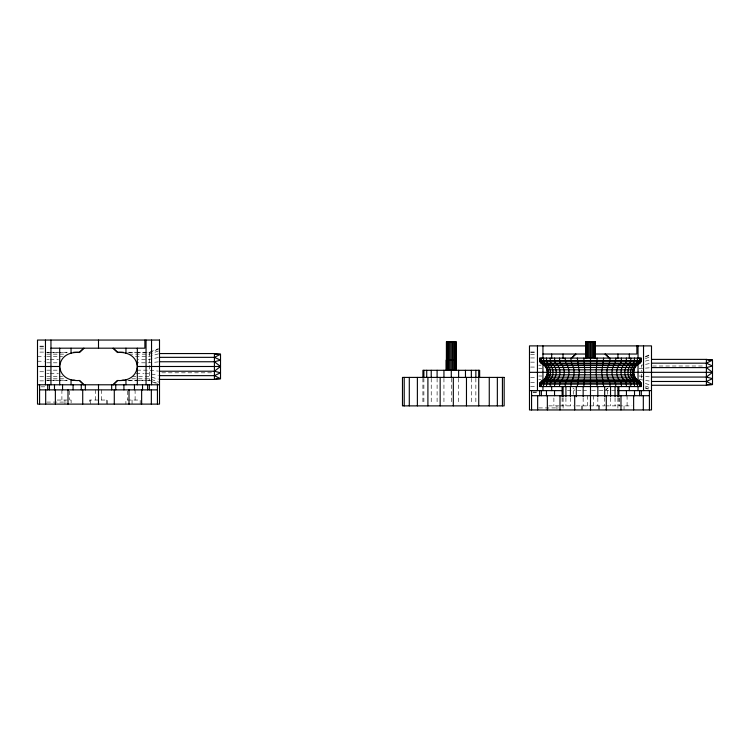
<?xml version="1.0" encoding="UTF-8"?>
<svg xmlns="http://www.w3.org/2000/svg" width="750" height="750" viewBox="0 0 750 750"><rect width="100%" height="100%" fill="white"/><g stroke="black" fill="none" stroke-linecap="round" stroke-linejoin="round"><path stroke-width="0.56" stroke-dasharray="3.75 2.81" d="M605.831 389.906L607.312 388.472M605.831 389.953L608.062 387.919M136.856 352.256L149.344 352.256L158.494 348.591M645.394 356.466L649.462 354.844M158.494 349.2L149.344 352.734L128.841 352.734M645.394 357.009L649.462 355.434M158.494 350.991L149.344 354.159L129.469 354.159M645.394 358.594L649.462 357.178M158.494 353.831L149.344 356.419L132.141 356.419M645.394 361.116L649.462 359.962M158.381 357.562L149.344 359.372L138.375 359.372M649.237 363.628L641.325 365.212L641.325 371.409M158.381 361.866L149.344 362.803L136.941 362.803M649.237 367.828L639.075 368.644M39.825 346.153L44.475 346.153M39.825 346.847L44.475 346.847M39.825 348.881L44.475 348.881M530.644 351.994L536.456 351.994M39.825 352.106L44.475 352.106M46.8 352.256L49.134 352.256M50.297 352.256L68.963 352.256M127.772 352.256L135.722 352.256M530.644 352.688L537.619 352.688M46.763 352.734L58.059 352.734M59.194 352.734L67.097 352.734M46.791 354.159L65.25 354.159M530.644 354.722L537.619 354.722M37.5 356.325L44.475 356.325M46.763 356.419L62.606 356.419M530.644 357.947L536.456 357.947M46.8 359.372L49.125 359.372M50.288 359.372L58.434 359.372M37.5 361.228L44.475 361.228M530.644 362.156L537.619 362.156M46.744 362.803L57.853 362.803M538.781 365.212L541.106 365.212M652.65 366.009L704.447 366.009M530.644 367.069L536.456 367.069M538.734 368.644L542.062 368.644M46.744 370.172L57.853 370.172M136.941 370.172L149.344 370.172L158.381 371.109M39.825 371.747L44.475 371.747M161.812 372.806L212.456 372.806M46.8 373.603L49.125 373.603M50.288 373.603L58.434 373.603M136.181 373.603L143.859 373.603M144.956 373.603L149.344 373.603L158.381 375.413M538.734 376.012L542.062 376.012M639.075 376.012L649.237 376.828M46.763 376.556L58.078 376.556M59.212 376.556L62.606 376.556M132.141 376.556L149.344 376.556L158.494 379.144M39.825 376.659L44.475 376.659M530.644 377.587L536.456 377.587M46.791 378.816L65.25 378.816M131.803 378.816L149.344 378.816L159.506 382.341M538.781 379.444L541.106 379.444M639.131 379.444L649.237 381.028M46.763 380.241L58.059 380.241M59.194 380.241L67.097 380.241M128.841 380.241L149.344 380.241L157.472 383.381M46.8 380.719L49.134 380.719M50.297 380.719L68.963 380.719M127.772 380.719L137.991 380.719M139.125 380.719L149.344 380.719L158.494 384.384M39.825 380.869L44.475 380.869M530.644 382.491L536.456 382.491M530.644 386.709L537.619 386.709M40.987 386.822L45.638 386.822L45.638 386.128M567.413 390.628L574.716 390.628M577.331 390.628L581.719 390.628M582.816 390.628L588.3 390.628M591.591 390.628L598.162 390.628M599.259 390.628L603.647 390.628M605.091 390.628L616.772 390.628M532.969 391.969L537.619 391.969L537.619 392.662L532.969 392.662M57.094 400.041L71.109 400.041L71.109 404.109M46.734 402.075L66.553 402.075M558.994 405.881L548.803 405.881L548.803 408.928M560.016 405.881L573.366 405.881M576.309 405.881L604.678 405.881L604.678 397.847M605.653 405.881L631.903 405.881M538.725 407.916L558.544 407.916M645.394 383.541L649.462 384.694M645.394 386.062L649.462 387.469M645.394 387.647L649.462 389.222M645.394 388.191L647.428 389.006M572.925 387.919L574.406 389.278M641.325 374.166L641.325 379.444M627.094 395.709L627.094 405.881M624.047 405.881L624.047 409.95M619.472 397.969L619.472 405.881M618.853 397.847L618.853 405.881M617.888 397.847L617.878 409.95M615.056 397.847L615.056 405.881M610.547 397.847L610.547 405.881M607.725 390.628L607.725 394.697M599.438 405.881L599.438 409.95M598.622 405.881L598.622 409.95M597.834 397.847L597.834 405.881M593.541 395.709L593.541 405.881M587.438 395.709L587.438 405.881M583.153 397.847L583.153 405.881M582.356 405.881L582.356 409.95M581.55 405.881L581.55 409.95M573.253 390.628L573.253 394.697M570.431 397.847L570.431 405.881M565.922 397.847L565.922 405.881M563.091 397.847L563.1 409.95M562.125 397.847L562.125 405.881M556.941 405.881L556.941 408.928M553.884 397.969L553.884 405.881M475.856 378.328L475.856 403.584M471.347 378.328L471.347 403.584M458.625 378.328L458.625 403.584M451.284 378.328L451.284 403.584M443.944 378.328L443.944 403.584M437.1 378.328L437.1 403.584M431.231 378.328L431.231 403.584M423.881 378.328L423.881 403.584M422.916 378.328L422.916 403.584M149.344 352.256L149.344 380.719M140.194 404.109L140.194 400.041L125.897 400.041L125.897 404.109M135.103 389.869L135.103 400.041M132.056 400.041L132.056 404.109M127.481 391.003L127.481 400.041M107.447 404.109L107.447 400.041L89.559 400.041L89.559 404.109M106.641 400.041L106.641 404.109M101.559 389.869L101.559 400.041M95.456 389.869L95.456 400.041M90.375 400.041L90.375 404.109M69.525 391.003L69.525 400.041M64.95 400.041L64.95 404.109M61.903 389.869L61.903 400.041"/><path stroke-width="1.12" d="M79.453 380.484L83.906 384.788L79.453 380.484C53.4 382.387 53.4 350.587 79.453 352.5L83.906 348.188L79.453 352.256L73.622 352.256M117.553 380.484L113.109 384.788L117.553 380.484C143.606 382.387 143.606 350.587 117.553 352.5L113.109 348.188L117.553 352.256L123.234 352.256M546.947 374.831C548.147 370.331 545.719 365.1 541.284 363.478L539.888 361.753L539.653 358.097L641.325 358.097L641.091 361.753L639.694 363.478C631.894 366.103 631.894 378.553 639.694 381.178L641.091 382.903L641.325 386.559L539.653 386.559L539.888 382.903L544.453 379.153L546.947 374.831L634.031 374.831M571.444 358.331L575.887 354.028L572.184 357.413M159.506 371.222L214.416 371.222L220.519 366.488L214.416 361.753L159.506 361.753M651.497 377.062L706.397 377.062L712.5 372.328L706.397 367.594L651.497 367.594M159.506 357.338L214.416 357.338L220.519 354.291L220.519 378.684L214.416 379.425L159.506 379.425M651.497 363.178L706.397 363.178L712.5 360.131L712.5 384.525L706.397 385.266L651.497 385.266M159.506 375.637L214.416 375.637L220.519 372.806L214.416 371.222M651.497 381.478L706.397 381.478L712.5 378.647L706.397 377.062M214.416 361.753L220.519 360.169L214.416 357.338M706.397 367.594L712.5 366.009L706.397 363.178M585.853 345.891L529.481 345.891L529.481 409.95L651.497 409.95L651.497 345.891L595.125 345.891M50.953 348.188L144.872 348.188L144.872 340.05M159.506 353.55L214.416 353.55L220.519 354.291L214.763 354.291M542.944 354.028L585.853 354.028M595.125 354.028L636.863 354.028L636.863 345.891M651.497 359.391L706.397 359.391L712.5 360.131L707.897 360.131M539.653 360.516L641.325 360.516M539.888 361.753L641.091 361.753M541.284 363.478L639.694 363.478M542.447 363.966L638.531 363.966M544.453 365.494L636.534 365.494M37.5 366.488L59.541 366.488M137.475 366.488L220.519 366.488M545.981 367.5L634.997 367.5M546.947 369.825L634.031 369.825M529.481 372.328L712.5 372.328M545.981 377.156L634.997 377.156M215.906 378.684L220.519 378.684L214.416 375.637M544.453 379.153L636.534 379.153M72.75 380.241L75.009 380.241M122.006 380.241L124.284 380.241M542.447 380.691L638.531 380.691M541.284 381.178L639.694 381.178M539.888 382.903L641.091 382.903M539.653 384.141L641.325 384.141M706.744 384.525L712.5 384.525L706.397 381.478M37.5 384.788L159.506 384.788M39.581 389.869L157.434 389.869M529.481 390.628L561.9 390.628M617.944 390.628L651.497 390.628M531.562 395.709L649.416 395.709M608.803 357.413L605.091 354.028L609.544 358.331M706.397 359.391L706.397 385.266M649.416 390.628L649.416 409.95M643.528 345.891L643.528 390.628M643.322 395.709L643.322 409.95M641.325 390.628L641.325 395.709M640.894 358.097L640.659 361.753L639.272 363.478C631.528 366.141 631.538 378.516 639.272 381.178L640.659 382.903L640.894 386.559M639.6 358.097L639.375 361.753L638.016 363.478C630.459 366.234 630.459 378.422 638.016 381.178L639.375 382.903L639.6 386.559M639.6 390.628L639.6 395.709M638.034 345.891L638.034 358.538M638.034 363.131L638.034 381.478M638.034 386.053L638.034 390.628M637.463 358.097L637.247 361.753L635.953 363.478C628.688 366.394 628.688 378.263 635.953 381.178L637.247 382.903L637.463 386.559M634.519 358.097L634.312 361.753L633.103 363.478C626.259 366.628 626.259 378.038 633.103 381.178L634.312 382.903L634.519 386.559M634.519 390.628L634.519 395.709M633.628 395.709L633.628 409.95M630.825 358.097L630.637 361.753L629.531 363.478C623.212 366.919 623.212 377.747 629.531 381.178L630.637 382.903L630.825 386.559M629.316 354.028L629.316 358.528M629.316 386.128L629.316 390.628M626.438 358.097L626.269 361.753L625.284 363.478C619.603 367.266 619.603 377.391 625.284 381.178L626.269 382.903L626.438 386.559M626.438 390.628L626.438 395.709M621.441 358.097L621.3 361.753L620.447 363.478C615.506 367.678 615.506 376.988 620.447 381.178L621.3 382.903L621.441 386.559M620.991 395.709L620.991 409.95M618.853 386.363L618.853 396.694M617.944 354.028L617.944 358.209M617.888 386.363L617.888 396.694M615.909 358.097L615.094 363.478C610.988 368.119 610.988 376.537 615.094 381.178L615.909 386.559M615.056 386.363L615.056 396.694M610.547 386.363L610.547 396.694M609.947 358.097C610.763 363.234 606.178 367.069 607.031 372.328C606.178 377.587 610.763 381.422 609.947 386.559M606.281 395.709L606.281 409.95M604.678 386.363L604.678 396.694M603.647 358.097L601.678 372.328L603.647 386.559M597.834 386.363L597.834 396.694M597.122 358.097L596.128 372.328L597.122 386.559M595.369 357.844L595.369 341.822L585.609 341.822L585.609 357.844M595.2 341.822L595.2 357.844M594.712 341.822L594.712 357.844M593.944 341.822L593.944 357.844M592.931 341.822L592.931 357.844M591.75 341.822L591.75 357.844M590.494 341.822L590.494 357.844M590.494 358.097L590.494 409.95M589.228 341.822L589.228 357.844M588.047 341.822L588.047 357.844M587.044 341.822L587.044 357.844M586.266 341.822L586.266 357.844M585.778 341.822L585.778 357.844M583.856 358.097L584.85 372.328L583.856 386.559M583.153 386.363L583.153 396.694M577.331 358.097L579.309 372.328L577.331 386.559M576.309 386.363L576.309 396.694M574.697 395.709L574.697 409.95M571.041 358.097C570.216 363.234 574.809 367.069 573.956 372.328C574.809 377.587 570.216 381.422 571.041 386.559M570.431 386.363L570.431 396.694M565.922 386.363L565.922 396.694M565.069 358.097L565.884 363.478C569.991 368.119 569.991 376.537 565.884 381.178L565.069 386.559M563.091 386.363L563.091 396.694M563.034 354.028L563.034 358.209M562.125 386.363L562.125 396.694M559.988 395.709L559.988 409.95M559.547 358.097L559.688 361.753L560.541 363.478C565.481 367.678 565.481 376.988 560.531 381.178L559.688 382.903L559.547 386.559M554.541 358.097L554.709 361.753L555.694 363.478C561.375 367.266 561.375 377.391 555.694 381.178L554.709 382.903L554.541 386.559M554.541 390.628L554.541 395.709M551.672 354.028L551.672 358.528M551.672 386.128L551.672 390.628M550.163 358.097L550.341 361.753L551.456 363.478C557.775 366.919 557.775 377.747 551.456 381.178L550.341 382.903L550.163 386.559M547.35 395.709L547.35 409.95M546.469 358.097L546.666 361.753L547.875 363.478C554.719 366.628 554.719 378.038 547.875 381.178L546.666 382.903L546.469 386.559M546.469 390.628L546.469 395.709M543.525 358.097L543.741 361.753L545.034 363.478C552.291 366.394 552.291 378.263 545.034 381.178L543.741 382.903L543.525 386.559M542.944 345.891L542.944 358.603M542.944 363.178L542.944 380.334M542.944 386.053L542.944 390.628M541.388 358.097L541.613 361.753L542.962 363.478C550.519 366.234 550.519 378.422 542.962 381.178L541.613 382.903L541.388 386.559M541.388 390.628L541.388 395.709M540.084 358.097L540.319 361.753L541.706 363.478C549.45 366.141 549.45 378.516 541.706 381.178L540.319 382.903L540.084 386.559M539.653 390.628L539.653 395.709M537.656 395.709L537.656 409.95M537.459 345.891L537.459 390.628M531.562 390.628L531.562 409.95M502.425 377.409L502.425 405.881M497.344 377.409L497.344 405.881M489.262 377.409L489.262 405.881M479.653 377.184L479.653 370.294L422.916 370.294L422.916 377.184M478.734 377.409L478.734 405.881M478.688 370.294L478.688 377.184M475.856 370.294L475.856 377.184M471.347 370.294L471.347 377.184M466.472 377.409L466.472 405.881M465.469 370.294L465.469 377.184M458.625 370.294L458.625 377.184M456.366 370.294L456.366 360.131L446.203 360.131L446.203 370.294M456.197 370.294L456.169 341.822L446.409 341.822L446.372 370.294M456 341.822L456 360.131M455.691 360.131L455.691 370.294M455.512 341.822L455.512 360.131M454.884 360.131L454.884 370.294M454.734 341.822L454.734 360.131M453.731 341.822L453.825 370.294M453.319 377.409L453.319 405.881M452.606 370.294L452.55 341.822M451.284 341.822L451.284 377.184M450.019 341.822L449.972 370.294M448.847 341.822L448.744 370.294M447.834 341.822L447.834 360.131M447.694 360.131L447.694 370.294M447.056 341.822L447.056 360.131M446.887 360.131L446.887 370.294M446.569 341.822L446.569 360.131M443.944 370.294L443.944 377.184M440.156 377.409L440.156 405.881M437.1 370.294L437.1 377.184M431.231 370.294L431.231 377.184M427.903 377.409L427.903 405.881M426.722 370.294L426.722 377.184M423.881 370.294L423.881 377.184M417.375 377.409L417.375 405.881M409.294 377.409L409.294 405.881M404.213 377.409L404.213 405.881M214.416 353.55L214.416 379.425M157.434 384.788L157.434 404.109M151.537 340.05L151.537 384.788M151.341 389.869L151.341 404.109M149.344 384.788L149.344 389.869M147.609 384.788L147.609 389.869M146.053 340.05L146.053 384.788M142.528 384.788L142.528 389.869M141.638 389.869L141.638 404.109M137.325 348.188L137.325 365.072M137.325 367.903L137.325 384.788M134.456 384.788L134.456 389.869M129.009 389.869L129.009 404.109M125.953 348.188L125.953 353.419M125.953 379.556L125.953 384.788M123.919 384.788L123.919 389.869M115.744 384.788L115.744 389.869M114.291 389.869L114.291 404.109M111.666 384.788L111.666 389.869M98.503 340.05L98.503 348.188M98.503 384.788L98.503 404.109M85.35 384.788L85.35 389.869M82.716 389.869L82.716 404.109M81.272 384.788L81.272 389.869M73.087 384.788L73.087 389.869M71.053 348.188L71.053 353.419M71.053 379.556L71.053 384.788M68.006 389.869L68.006 404.109M62.559 384.788L62.559 389.869M59.681 348.188L59.681 365.072M59.681 367.903L59.681 384.788M55.369 389.869L55.369 404.109M54.478 384.788L54.478 389.869M50.953 340.05L50.953 384.788M49.397 384.788L49.397 389.869M47.672 384.788L47.672 389.869M45.675 389.869L45.675 404.109M45.469 340.05L45.469 384.788M39.581 384.788L39.581 404.109M159.506 340.05L37.5 340.05L37.5 404.109L159.506 404.109L159.506 340.05M504.159 377.409L402.478 377.409L402.478 405.881L504.159 405.881L504.159 377.409"/></g></svg>
